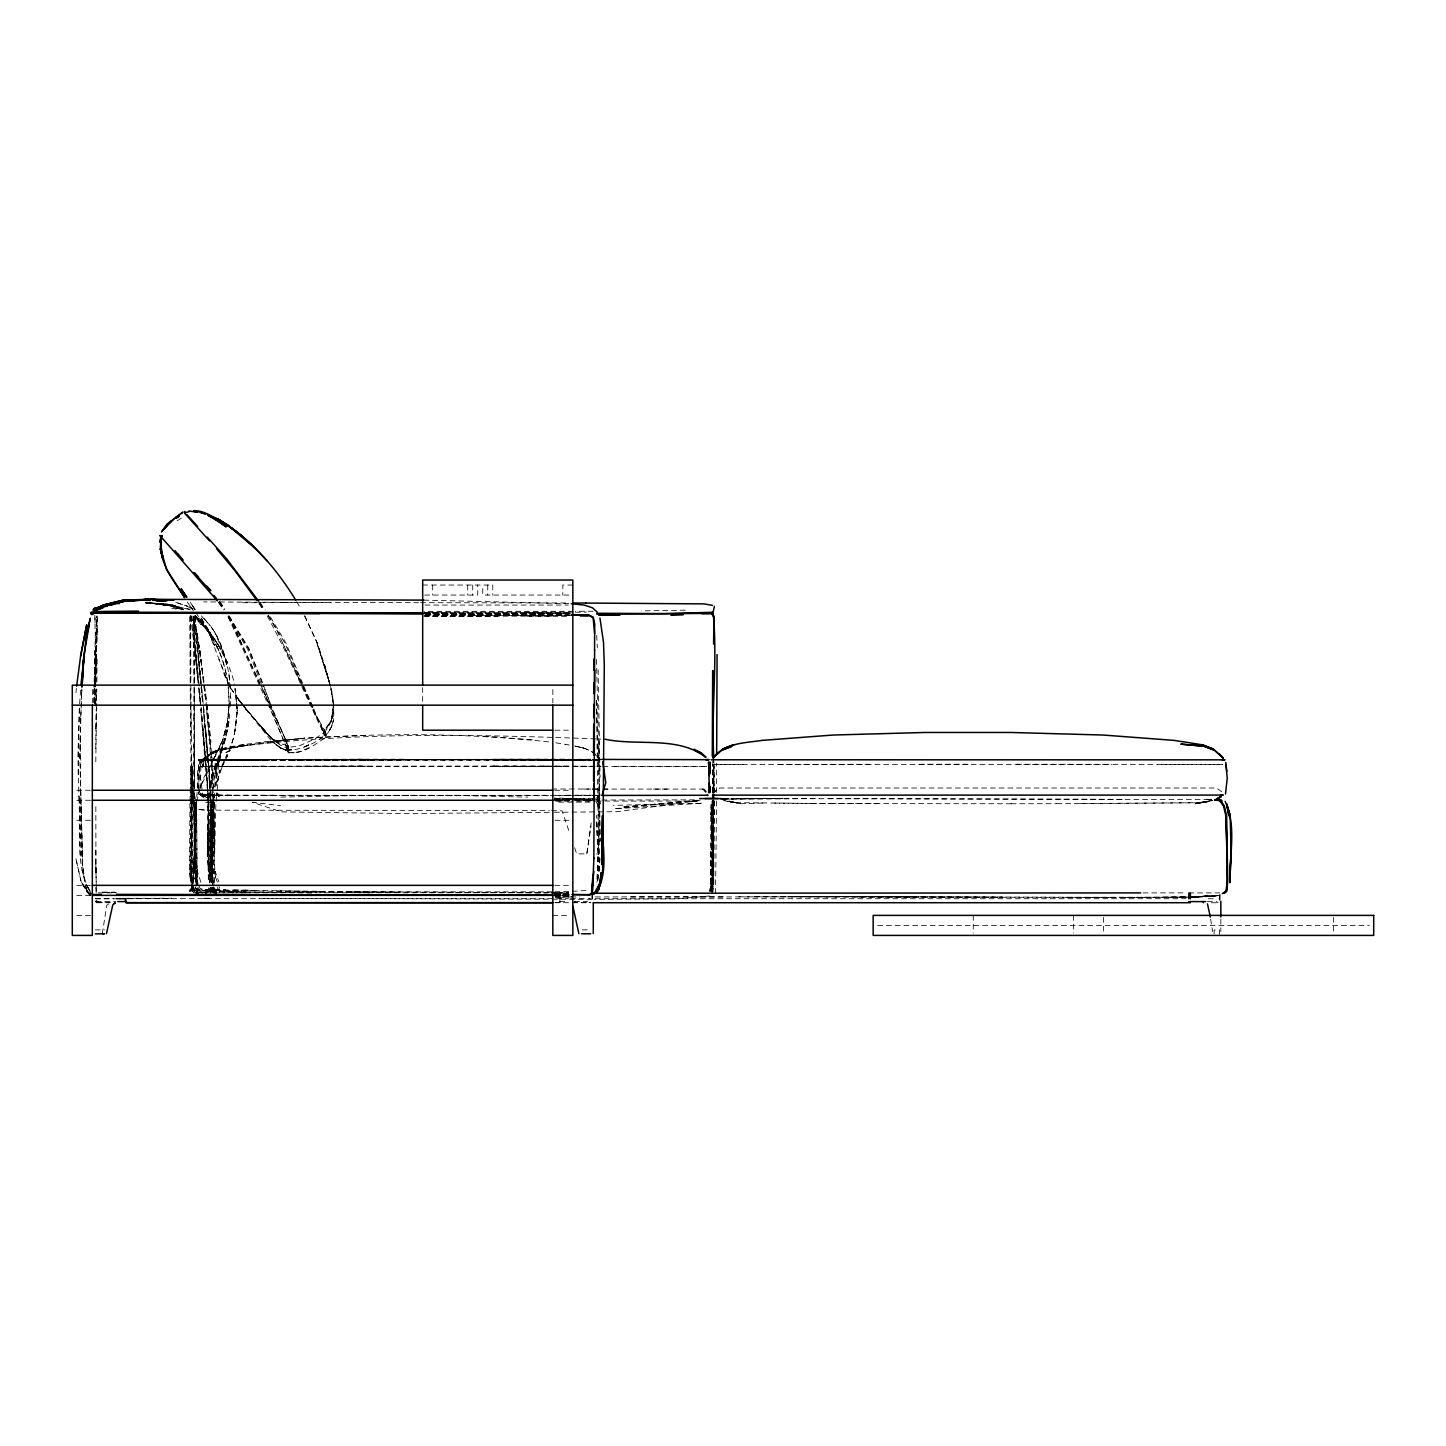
<?xml version="1.0" encoding="UTF-8"?>
<svg xmlns="http://www.w3.org/2000/svg" width="1446" height="1446" viewBox="0 0 1446 1446"><rect width="100%" height="100%" fill="white"/><g stroke="black" fill="none" stroke-linecap="round" stroke-linejoin="round"><path stroke-width="0.75" stroke-dasharray="5 3.75" d="M95.942 872.896L95.834 803.723M190.637 615.219L190.89 703.154M192.77 805.259L192.752 881.409M192.788 796.782L192.788 792.553M211.929 807.013L211.911 858.996L212.201 802.114M559.692 901.418L559.692 902.557L555.101 902.647M559.692 898.707L559.602 892.778L193.168 892.778L249.887 892.905M559.692 901.238L559.927 902.702L559.927 892.833L568.567 892.833L551.577 892.778M559.837 898.743L559.837 892.923M575.02 902.647L575.02 901.473L575.02 902.647L587.781 902.647M713.601 788.594L713.655 757.668M713.691 757.722L713.709 792.408M194.126 797.758L194.144 793.637M194.36 741.364L194.306 763.307L194.288 688.73M196.475 853.176L196.475 885.024M197.126 879.548L196.475 802.476M208.025 804.464L208.332 883.036M210.628 804.464L210.773 881.373L210.429 814.984L211.423 803.307L213.52 800.614L211.423 803.307L210.393 814.984L210.682 881.409M713.872 788.612L713.926 761.825M714.179 763.47L714.107 792.426M80.163 737.713C82.44 788.974 75.788 842.096 87.356 892.2L90.574 894.947L87.483 892.074L85.368 886.29L82.657 866.154L79.837 758.12L81.627 688.82M191.649 804.826L191.252 881.301M193.674 718.77L194.071 672.209M194.306 762.349L194.162 786.678M197.09 885.042L196.638 802.892M212.002 796.475L211.297 764.319L206.145 704.762M713.8 771.911L713.673 792.245M194.126 801.879L193.909 867.275L194.035 861.491L193.909 866.19M209.435 882.783L208.332 798.716M213.845 800.09L213.881 794.378M713.474 805.53L713.131 885.169L712.083 890.682M95.797 761.825L96.755 688.947L96.231 705.287M191.306 796.692L190.203 688.658M210.158 850.555L211.514 803.488L210.285 815.002L211.857 803.217L213.574 800.578M211.984 882.783L210.357 789.209M713.511 801.301C710.601 830.817 717.379 862.629 710.257 891.405M713.764 805.549L713.655 800.867M714.053 800.903L713.511 877.288L712.3 892.037M714.378 800.903L713.746 886.94L712.625 892.598M714.432 792.444L714.469 788.215M191.685 800.596L191.758 794.252M194.487 616.592L193.963 672.245M208.911 872.444L207.7 793.601M211.478 872.444L210.321 793.601M212.58 880.271L212.345 815.164L214.514 802.078M596.457 700.551L598.536 854.243L599.222 783.678M716.565 800.957L715.553 893.013M716.638 792.553L716.71 763.072M198.608 790.601L199.602 759.602L217.28 759.512L216.52 788.666M599.475 871.269L598.843 783.732L596.457 700.479M712.372 792.553L712.39 764.446M95.797 748.594L95.942 728.278M192.029 766.344L190.854 880.867M191.27 798.825L190.8 881.265M211.731 882.566L207.411 863.135L208.567 801.735L207.881 855.146L209.254 870.51M332.996 709.516C332.381 725.296 334.532 695.508 331.026 689.182M712.751 792.209L712.715 757.812M94.352 703.75L94.767 688.441M95.111 703.786L95.328 688.676M190.872 816.249L190.637 873.962L194.36 891.477L199.476 894.514M211.062 759.602L198.626 759.584L197.704 790.601M207.808 855.309L208.567 801.735M312.951 709.335L324.41 732.833L331.152 721.861L333.05 708.938M712.263 801.012L711.884 864.184L709.841 891.098M713.258 863.967L711.956 891.314M94.153 702.051L94.333 689.109M95.328 632.968L94.062 687.392M96.412 659.394L96.972 629.462M96.539 659.105L96.918 617.099L97.117 620.28M96.032 728.784L96.358 707.835M193.746 804.229L194.433 827.257L192.21 766.29L191.071 816.285M194.288 787.799L194.342 783.949L194.252 788.07M333.032 708.739L332.978 713.276M713.131 796.854L713.438 764.518L873.077 764.283M95.671 705.973L95.96 689.254M95.834 728.278L96.249 709.462M97.153 659.123L96.846 682.657M212.562 853.971L213.791 804.338L212.562 853.971L209.923 854.297L211.984 800.343M79.837 758.12L80.705 716.927M95.96 682.982L96.647 659.087M93.737 702.648L94.08 689.037M94.623 702.629L94.984 685.223M95.02 683.09L95.725 650.176L94.803 686.272M95.671 703.443L96.051 688.911M233.24 892.182L193.041 890.628L193.041 889.633L192.951 891.423L192.842 888.459M193.619 880.433L196.367 803.542L199.638 789.552M214.406 797.939L214.713 789.245M93.918 693.755L94.008 689.525M95.364 686.525L95.942 661.184M95.364 686.94L97.262 626.461M209.345 793.601L207.266 855.146L208.82 793.258M332.887 713.655L331.477 720.47L332.996 709.173M95.056 649.923L94.135 686.94M94.605 686.452L96.52 626.082M189.95 803.253L189.354 874.035L192.878 891.477M190.004 801.066L190.149 794.559M190.203 792.39L190.818 766.326L192.372 804.247M190.745 798.897L190.022 874.035L193.565 891.477M190.782 796.728L190.944 790.221M190.999 788.052L191.505 766.326L193.059 804.229L194.505 801.572M193.149 881.879L195.337 853.827M208.73 850.537L209.562 814.984L212.038 803.181L209.977 814.984C217.515 751.504 204.193 867.618 209.507 881.265L209.562 881.445M213.339 810.935L214.659 853.99L215.888 803.163M211.767 854.297L213.574 802.114M94.623 693.303L94.84 684.916M94.912 682.819L95.255 670.257M192.661 887.754L192.499 891.17M193.8 870.094L195.409 803.361L194.053 868.666M214.243 803.38L214.116 858.996L215.436 877.216L215.183 871.305L218.888 881.97M193.637 881.897L193.764 877.957L193.547 883.542M267.239 615.942C287.646 653.429 305.377 695.381 323.398 732.779L325.458 735.996L325.386 732.146C321.193 726.976 327.989 734.098 325.748 737.207C315.12 744.582 299.846 756.565 286.796 751.414L287.356 747.004L286.832 748.124M597.288 879.349L598.192 853.032L596.529 820.948M94.948 661.617L96.647 617.062M95.364 660.822L96.882 616.52M96.647 625.576L96.99 615.888M193.927 865.106L193.656 872.715L193.981 864.365M214.876 787.13L222.069 747.419L218.491 764.048L228.902 719.602C226.57 743.352 214.098 764.265 210.086 787.455M596.999 879.222L597.939 852.923L596.421 822.846M597.921 879.349L598.879 853.032L596.385 815.255M80.741 717.108L81.88 688.947M96.755 638.807L97.641 617.081M194.324 784.238L194.144 788.666L193.854 741.816M79.331 708.142L77.885 756.186L78.97 796.782M193.565 875.21L193.692 872.065M263.696 766.253L217.153 766.416L217.822 760.126L217.171 766.434L221.346 766.452M217.243 789.516L218.527 776.827L226.769 754.794L218.961 772.291C234.107 747.383 240.452 717.397 235.029 688.639L237.289 710.691L234.18 736.339L226.95 757.035M79.367 708.251L78.12 777.659M212.435 796.457L212.58 792.86M216.304 775.58L216.629 768.097M194.397 788.775L194.487 684.627M202.946 761.681L207.935 757.126L202.946 761.681L203.127 766.434L205.007 766.452M286.507 747.962C287.609 743.208 285.73 755.3 287.899 752.101L288.314 745.323L269.39 704.365M81.591 695.165L81.934 688.748M193.439 877.849L193.186 882.114M263.317 759.457L215.562 759.602L214.767 790.601M323.958 735.074L325.693 735.96C324.681 735.689 335.924 723.976 332.942 717.867M598.987 806.235L599.331 783.678M197.289 775.544L197.741 768.079M208.152 807.193L208.459 801.988M196.692 799.258L194.595 872.986L200.054 888.639C250.501 895.49 302.178 890.881 353.131 891.929L552.806 891.821M196.819 797.089L198.825 764.572L203.561 801.048M193.403 881.753L196.475 802.331M79.62 703.895L80.651 688.965M214.803 768.097L215.562 759.602L594.74 759.493M217.948 761.97L214.803 769.615C222.485 750.691 228.956 730.845 229.914 710.293M212.743 789.245L214.894 773.863L223.046 742.883L211.64 775.996L209.562 787.058M194.306 864.075L194.74 858.653M230.221 706.443C232.21 679.331 225.739 646.019 210.23 625.702C219.177 637.505 223.769 652.2 226.95 666.516L224.365 654.17L224.564 655.797L214.297 631.107M189.516 891.206L193.041 890.628L193.258 887.898M204.013 759.566L201.066 760.415L200.343 790.601M193.312 887.446L193.023 890.754M229.281 703.352L227.438 722.747L222.521 740.786L215.038 756.764L222.521 740.786L227.438 722.747C231.089 698.4 228.287 673.348 218.924 650.573L210.501 634.83L196.493 616.737M214.659 853.99L213.972 810.917L198.59 809.453L192.445 803.687L193.782 795.481M209.001 797.505L209.652 791.143M597.704 880.325L600.108 858.544M75.897 692.706L76.385 688.423M237.252 710.492L234.306 736.032M195.174 827.094L195.572 880.198L193.981 815.201L195.3 804.193M200.904 762.078C201.518 750.203 197.487 786.769 199.44 788.685M195.933 802.512L196.439 826.678M324.772 731.893L323.597 732.995L324.772 731.893C329.092 736.827 297.46 753.655 286.615 749.082L287.899 745.359L288.116 751.052L280.235 747.853L271.721 741.274L245.603 708.902M193.981 815.201L195.969 801.789M217.966 793.637L218.924 796.565L217.966 793.619L218.979 796.529L216.52 793.547L218.852 796.439L218.165 795.553M210.194 787.058L214.821 768.892M216.123 801.319L216.828 795.77M710.908 888.531L711.36 885.06L709.896 891.314L712.263 877.18L712.896 800.686M192.264 803.687L193.33 795.553M195.716 887.085L194.849 890.284L190.221 891.025L191.812 889.742L190.583 890.863M287.826 745.377L288.188 750.98L268.468 705.142M195.355 810.736L196.367 803.542M574.622 847.772L576.701 853.917L586.841 853.827L591.161 822.955M331.387 721.102L332.417 713.944M586.841 853.827L590.998 825.901M214.026 892.742L213.9 889.055M102.25 933.736L106.823 905.142L110.637 902.774M201.084 793.601L203.127 796.439M211.532 804.319L209.833 815.056L212.038 803.181M194.523 620.768L193.782 616.213L194.758 625.377M326.001 735.11L325.693 735.96M327.772 732.959C337.298 720.343 333.267 702.901 331.08 688.585M213.267 802.078L211.749 815.164L211.604 880.072L213.647 890.628L215.4 892.616L212.924 887.356M213.195 892.76L213.773 889.724L213.032 893.791L212.761 886.344M223.985 742.883L224.22 741.671M712.191 891.405L713.33 885.567L713.547 800.723L712.607 800.668L712.589 804.898C709.408 832.986 717.017 863.461 709.841 890.772M213.412 802.458C210.013 829.986 211.116 858.111 212.689 885.729M195.463 802.422L195.355 815.237L195.355 804.175L193.637 815.255L196.114 804.338M289.236 749.986L291.64 749.841L287.844 749.823L288.82 747.672L286.832 745.377L287.158 747.564L299.123 745.919L314.27 739.213L323.669 732.905M212.96 802.042L211.333 815.146L211.152 880.072M224.329 743.136L229.064 721.59M198.445 760.433L201.121 759.385L231.884 760.488M329.254 724.446L324.952 729.615L331.496 719.945L326.941 727.627M212.273 803.253L209.562 814.984L212.291 803.488M214.894 773.863L217.207 764.048M214.062 805.024L214.659 802.458M210.628 783.443L211.441 780.027M218.382 761.626L218.762 760L218.924 766.398L237.831 766.344M596.873 882.277L598.174 876.764M214.207 802.042L211.966 815.146L212.309 880.271M208.622 887.79L207.772 891.314L200.271 892.724M213.538 892.67L210.285 889.959L225.63 889.85M211.17 887.79L210.248 891.314L202.35 892.724M227.311 722.548L222.377 741.31L200.181 787.546M198.048 794.667L203.163 779.014L222.413 740.605M209.146 891.477L210.194 887.717M217.966 886.85L216.773 890.953L213.556 893.953M212.761 887.717L211.947 891.26L207.881 893.501M218.527 776.827L216.538 783.569L220.605 770.628M218.328 890.953L219.539 886.85M193.131 616.592L195.318 629.878M190.547 890.899L191.794 887.175M190.836 889.868L191.848 887.067M712.462 800.867L712.01 890.465M323.94 731.405L323.579 734.008M598.861 799.981L595.842 799.24M324.247 735.418L323.579 730.32M332.074 725.44L329.995 729.796M217.027 761.681L217.822 760.126M227.257 723.307L229.227 703.642L228.143 684.482M224.654 890.935L202.079 890.356L201.916 887.157M210.483 891.296L312.318 892.941M201.175 760.18L205.278 757.126L200.47 761.572L211.586 752.48L221.13 749.01L211.369 752.571L200.271 761.681L200.452 766.434L212.689 766.452M599.71 795.535L595.137 798.807L600.325 794.595M211.514 803.253L213.52 800.668M597.325 803.036L599.674 813.863L600.072 841.662M207.374 759.403L199.602 759.602L201.771 760.632L218.491 760.469L217.243 759.222L200.361 759.674L203.055 760.542M365.983 735.381L305.721 737.948L241.392 746.009L219.015 750.311L210.935 753.384L201.211 761.681C202.06 777.858 204.844 754.234 203 761.644L203.145 766.416M592.932 752.39L600.09 759.674C594.414 750.456 583.298 747.492 573.303 745.702L585.287 748.576L593.095 752.263M204.103 760.397L202.295 759.512L207.953 760.56M716.8 789.986L714.487 791.775L719.692 788.016L1216.52 788.016L1221.707 791.757L1219.376 789.986M196.801 802.476L194.089 804.139M323.886 732.815C327.356 730.266 314.071 716.439 313.728 709.064L324.41 732.833M697.406 801.084L592.553 801.066M286.832 745.377L278.897 743.172L270.764 737.496L260.352 726.452L271.342 738.093L279.656 743.949L271.812 738.346L262.377 727.681C264.726 734.785 293.918 757.812 287.356 743.371M205.151 757.27L210.935 753.384M177.135 520.849L182.829 517.162M324.031 730.122L325.025 729.525M228.323 748.323L247.899 745.124C233.728 747.51 218.617 748.956 206.308 757.053L212.634 753.384L202.079 760.18L202.223 766.507L365.928 766M200.452 766.434L202.729 766.29M585.305 748.576L579.828 747.094L585.214 748.648M308.829 747.799L299.43 751.739L291.947 752.806L294.406 752.733M201.265 760.451L202.621 760.198M217.876 760.451L210.556 759.512M210.61 891.079L194.668 892.959M599.584 759.873L592.878 760M212.634 753.276L222.557 749.914M695.49 801.03L700.388 800.036M592.462 799.963L585.232 800.777L588.432 799.837M585.287 800.777L588.45 799.837L583.226 799.746M1216.249 895.815L1188.449 897.279L1216.592 895.689M1212.616 800.542L1195.372 803.759L1212.742 800.451M1080.035 803.615L1202.006 802.783L1195.426 803.759L1199.891 802.693L1056.393 803.687M224.546 749.408L258.726 743.28L304.853 738.219L270.077 741.69M693.737 800.939L697.117 800.234L690.122 801.644L694.984 800.831M287.139 747.636L287.844 749.823L289.489 749.968M709.498 895.996L676.945 898.87L594.198 899.304M1216.863 902.72L1218.255 902.521M599.909 795.282L595.897 795.336M244.229 744.563L221.256 748.829L211.586 752.48C228.522 745.25 247.212 744.527 265.178 741.69C359.62 732.869 455.382 731.694 549.733 742.033M210.664 802.114L203.235 802.53M287.483 749.859L269.281 705.124M590.311 795.336L218.491 795.318L198.445 794.306L207.953 795.137M201.265 795.21L212.49 795.155M241.247 746.136C360.416 731.658 481.03 734.586 600.759 739.051M198.445 892.471L196.204 891.459L199.946 892.959M698.635 800.632L616.592 811.73L551.45 812.29M1217.984 895.707L1193.077 897.062L1219.086 895.345L1192.805 897.044M1199.457 802.783L1208.476 801.482L1198.246 802.928M212.435 759.512L215.834 759.421M124.699 898.291L171.803 898.237M1216.213 895.508L1189.082 897.098L1121.156 897.442M209.851 898.309L201.97 898.273M1193.926 896.882L1217.134 895.399L1192.01 896.918M1216.809 895.616L1206.795 896.683L1218.815 895.399M202.115 760.451L204.248 760.307M698.617 800.325L614.134 808.802L702.81 803.181L613.086 805.368M128.025 898.689L169.128 898.635M264.726 759.385L200.506 759.548L201.482 760.614L218.491 760.289L217.75 759.421L218.852 760.506L274.758 760.271M722.783 799.367L819.249 798.499M595.915 760.18L597.578 760.036M698.472 800.253L622.069 807.031L698.038 800.596M195.192 892.923L201.699 892.507L195.915 892.869M572.724 896.809L555.879 897.496M554.903 894.459L572.255 893.52M554.993 895.652L570.194 894.821M204.952 796.475L202.386 793.565L206.995 797.614M572.255 891.296L587.474 890.483M203.344 795.517L205.043 796.439M194.451 891.477L190.637 873.944L190.547 840.668L190.637 873.962L194.559 891.459L191.902 885.187M726.868 798.987L723.163 799.168L782.846 798.355L732.634 798.517M201.41 766.434L217.171 766.416L216.954 763.85M598.662 766.217L596.873 766.29L600.433 766.181M728.784 798.517L720.958 798.879L729.164 798.517M598.246 759.457L600.054 759.403L596.204 759.512L600.054 759.385M562.892 896.791L569.128 896.556L564.79 896.791M1188.919 897.153L1214.73 896.159L1208.458 896.375M202.223 766.507L218.924 766.362L218.527 763.831M590.058 802.114L555.354 802.132M280.849 797.108L353.24 795.553L464.618 795.662L527.772 797.126M554.921 891.802L570.086 891.351M555.21 897.351L563.886 897.116M553.89 895.49L569.073 895.11M1188.594 897.243L1206.199 896.845M206.85 759.584L199.566 759.548L365.73 759.222M706.823 766.47L613.954 766.398M555.499 895.273L569.489 895.038M553.836 895.309L569.218 895.02M1193.619 897.044L1201.409 896.9M685.259 610.176L641.464 610.899M555.372 895.309L569.995 895.038L566.85 895.092M563.434 895.526L570.104 895.417M1179.213 897.297L1189.588 897.116M1185.051 897.207L1143.135 897.37L1186.389 897.279M554.143 798.897L579.701 799.457M104.347 892.544L116.06 892.471M146.245 602.602L150.691 602.548M527.085 614.333L423.714 614.315M526.597 616.249L569.688 616.358M551.83 616.141L425.504 616.213M242.548 602.747L330.465 602.44M564.482 800.777L570.519 800.723M549.209 812.309L405.458 813.556L281.301 811.875L252.435 802.241L280.578 805.747M1161.988 897.351L1186.823 897.135L1066.154 897.406M285.748 602.367L203.723 601.898M236.276 759.421L204.88 759.674M580.479 795.228L591.974 795.173M577.406 799.783L566.181 799.837M556.746 800.831L564.518 800.777M192.969 803.596L194.342 806.922L197.704 809.38L205.621 810.14L549.372 810.646M201.5 760.506L405.043 759.891M205.278 760.56L212.49 760.542M216.683 760.488L264.835 760.235M205.314 795.137L201.97 795.173L236.385 795.408M573.682 795.264L580.623 795.228M1184.726 897.171L1164.608 897.315M1163.994 897.279L1186.985 897.153M593.095 611.242L575.345 611.278M274.668 759.421L217.442 759.602M218.491 760.469L369.11 760.162M743.389 764.464L713.438 764.554M217.605 766.416L265.558 766.253M206.85 766.525L211.857 766.507M558.156 799.873L566.362 799.837M577.297 799.783L583.298 799.746M554.36 799.891L558.409 799.873M575.038 800.686L585.323 800.777M554.83 895.219L568.079 895.164M573.14 611.278L423.877 611.333M573.158 612.164L423.931 612.273M575.363 612.164L586.371 612.146M568.983 612.887L424.455 613.068M568.766 612.977L423.949 613.122M570.447 613.285L424.979 613.466M424.473 613.574L542.413 613.447M473.836 615.49L570.393 615.255M204.175 759.584L211.622 759.566M208.748 759.512L211.478 759.385M218.147 759.584L369.11 759.313M262.955 760.235L365.766 759.963M209.923 766.434L561.175 766.362M225.576 766.452L232.3 766.434M268.106 766.326L369.272 766.199M201.572 794.523L207.067 794.523M217.551 795.047L216.828 792.697L218.454 795.336L201.482 795.228M565.133 795.282L573.917 795.264M590.474 801.066L571.116 801.084M1011.079 803.759L1056.646 803.687M554.613 894.604L570.14 894.568L554.613 894.243M857.297 896.882L864.708 896.863M422.684 585.034L492.761 585.034L492.761 595.047M572.833 585.034L562.819 585.034L562.819 595.047M424.672 595.047L477.74 595.047L477.74 585.034M568.838 595.047L482.747 595.047L482.747 585.034M150.691 602.295L146.209 602.295L156.873 603.325M424.925 605.061L568.35 605.061M570.212 614.189L424.094 614.134M425.016 615.508L570.212 615.454M554.903 730.194L568.35 730.194M355.282 759.24L405.043 759.204M208.296 759.602L218.762 759.602M224.13 759.602L230.944 759.602M246.561 759.548L548.884 759.24M401.97 759.602L590.33 759.62M592.553 759.62L599.204 759.62M291.242 760.325L590.311 760.307M363.796 759.963L548.884 759.927M592.517 760.307L599.15 760.307M919.566 764.229L968.079 764.229M778.725 764.374L1111.703 764.446M306.751 766.253L494.749 766.019M551.83 789.01L590.709 789.01M592.48 789.082L600.921 789.082M603.036 789.082L702.919 789.082L706.064 792.39L702.919 789.082M583.642 789.082L590.04 789.082M592.173 789.082L600.686 789.082M602.819 789.082L609.2 789.082M653.393 789.082L670.691 789.082M702.431 789.082L704.166 789.082L707.239 792.408M76.746 790.257L90.339 790.257M554.794 790.257L568.386 790.257M592.517 795.336L599.15 795.336M263.479 795.445L553.312 795.463M555.517 795.463L573.14 795.463M575.327 795.463L595.083 795.445M555.156 798.517L568.585 798.517M570.827 798.517L600.036 798.517M722.62 798.517L1212.598 799.602M553.908 799.566L568.35 799.566M574.116 799.566L591.016 799.71L584.509 799.584M584.961 799.584L592.029 800.433M585.413 799.584L566.525 798.933M1206.579 799.331L1214.568 799.674M556.349 800.054L599.873 800.018M601.988 800.018L696.647 799.855L691.224 801.554M76.746 800.271L92.327 800.271M552.824 800.271L568.386 800.271M555.716 801.102L568.911 801.084M1011.224 803.759L833.077 803.542M76.746 820.28L92.327 820.28M555.047 820.28L572.833 820.28M76.746 885.35L90.339 885.35M554.794 885.35L568.386 885.35M102.413 892.128L115.102 892.164M102.594 892.616L114.993 892.652M98.147 892.833L116.385 892.905M1188.775 892.905L1219.737 892.905M1142.955 892.905L1185.774 892.869M554.18 894.17L569.254 894.152M559.729 895.182L555.21 895.182L568.386 895.363M76.746 895.363L90.104 895.363M554.071 895.526L570.122 895.652M555.21 896.791L568.73 896.918M570.953 896.918L579.864 896.918M595.427 896.918L837.957 896.918M1085.946 897.406L1116.095 897.424L735.924 896.791M1142.195 897.388L788.486 896.52M95.291 898.689L113.294 898.689M127.881 898.653L568.567 898.689M570.537 898.725L586.66 898.689M595.336 898.725L1185.865 898.725M95.526 898.779L116.385 898.779M1208.169 898.779L1216.646 898.779M96.177 901.527L115.68 901.599M559.837 901.527L568.386 901.527M574.568 901.527L587.781 901.473M1207.392 901.545L1216.881 901.599M97.533 902.647L110.294 902.647M96.177 902.702L112.643 902.702M554.776 902.72L590.836 902.72M1211.224 902.774L1216.881 902.774M76.746 915.39L92.327 915.39M552.824 915.39L568.386 915.39M877.668 925.404L1369.254 925.404M95.237 929.886L104.474 929.886M582.304 929.886L590.872 929.886M282.801 602.404L418.454 602.693M420.623 602.693L568.495 603M424.058 615.418L473.312 615.472M551.089 759.24L568.748 759.258M570.953 759.421L590.691 759.277M599.475 759.295L493.954 759.258L544.238 759.258M201.247 759.566L198.608 759.602M551.089 759.945L568.748 759.963M200.633 759.566L202.042 759.674M570.935 759.963L590.691 760M495.815 760.162L580.623 760.397M1016.61 764.229L1222.774 764.464L1157.451 764.374M504.527 766.163L552.968 766.199M555.174 766.199L601.03 766.235M602.946 766.38L705.268 766.488M495.526 766.217L543.949 766.29M219.828 795.192L201.121 794.685L204.537 797.614L202.639 796.457M216.575 795.192L274.758 795.264M1122.204 799.331L827.871 798.517M554.776 893.212L568.296 893.23M555.228 894.676L569.977 894.676M554.234 895.074L569.742 895.11M554.523 895.905L570.284 895.942M630.872 896.863L726.272 896.918M1120.451 897.388L1142.9 897.424M592.029 899.304L258.834 898.309M425.052 612.941L567.23 614.514M425.088 613.646L566.76 615.11M425.486 614.984L569.363 615.074M423.696 616.376L497.551 616.665M543.913 759.367L574.207 759.457M586.263 759.512L590.637 759.53M493.899 759.981L544.238 760.108M493.61 766.019L569.037 766.344M573.285 766.362L592.173 766.38L573.068 766.272M201.356 794.884L199.819 792.697M856.14 803.615L879.783 803.687M549.426 892.76L347.582 891.766M555.662 894.568L568.567 894.604M555.065 895.833L568.477 895.869M754.324 896.538L1002.566 897.189L788.016 896.538M423.841 600.108L569.182 603.651M424.853 613.682L566.633 615.291M424.943 614.062L566.705 615.526M565.205 759.349L586.588 759.512M586.172 759.457L590.167 759.475M543.804 760.108L565.332 760.198M543.154 766.145L564.627 766.235M564.428 766.235L568.911 766.253M597.578 795.372L599.584 795.39M231.884 795.192L215.382 795.119L216.557 795.246M811.857 803.416L855.725 803.615M448.007 892.29L546.371 892.869M369.11 892.905L216.087 890.32M824.292 896.52L889.127 896.863M829.914 896.52L915.734 896.9M573.863 759.385L586.226 759.457M565.133 760.198L569.579 760.235M792.896 803.289L832.39 803.506M395.517 892.182L275.409 890.772M550.818 892.905L568.585 893.032M555.21 893.863L568.567 893.935M810.754 803.38L736.285 802.693L740.75 803.759L763.524 803M573.682 760.271L591.974 760.488L580.479 760.343M774.658 803.09L791.324 803.235M203.398 898.328L208.911 898.382L205.44 898.328M524.934 612.815L567.754 613.574M551.504 810.682L562.096 810.845L569.055 831.36M320.307 891.604L245.025 890.14M555.228 893.682L569.923 893.935M225.431 890.863L245.549 891.296M572.978 798.445L554.396 798.011M233.963 889.868L259.467 890.591M245.838 890.284L201.572 889.543L202.079 890.356M586.172 799.783L587.347 799.801M575.038 798.481L593.384 799.114M575.544 799.258L585.522 799.602M204.103 795.246L201.283 794.685M209.742 890.067L190.239 889.652L189.281 891.188M567.7 798.951L591.884 799.909M573.429 799.186L562.765 798.788L568.712 799.078M1206.705 799.331L1212.778 799.584M585.287 799.584L591.631 799.873M570.7 799.186L589.588 800.488M563.958 798.825L578.635 799.584M587.817 800.939L588.63 800.976M157.216 603.669L167.899 604.283L154.541 603.506M145.63 602.982L152.318 603.362M145.757 602.837L155.084 603.542M161.247 603.777L190.257 609.254M145.468 602.855L156.457 603.506M158.662 603.651L167.447 604.175L193.583 610.501M483.741 736.104L533.411 739.918M201.988 795.21L199.295 794.306M287.917 752.733L289.977 752.95M160.976 603.723L173.321 605.115L160.976 603.578M727.7 801.482L737.93 802.928M732.038 802.187L736.719 802.783M740.659 803.687L723.56 800.542L733.755 802.584L728.151 801.699M730.628 801.68L736.574 802.566L720.415 799.15M158.952 603.651L173.393 605.874L154.812 602.946M555.806 742.828L569.381 745.015L565.386 744.31M596.529 853.899L598.499 854.225M96.864 901.31L95.96 900.695L98.292 901.599M171.839 608.332L176.195 609.109M591.992 800.686L587.889 799.891L591.197 800.578M181.202 609.254L172.815 607.266L178.726 608.893M597.053 800.524L599.494 801.626L596.927 800.488M182.666 609.109L173.303 606.272L146.227 602.693L173.43 606.091L183.064 609.362M181.166 608.856L173.303 606.272L150.746 602.982L173.321 606.29L182.702 609.399M175.942 602.404L187.564 606.272L175.834 602.367M285.766 750.239L288.116 751.052L287.429 750.167M214.713 892.76L212.092 885.982M191.233 608.133L193.258 608.965L187.13 606.344L193.149 608.893M285.892 750.185L288.116 751.052L280.614 747.98L272.752 741.834L280.488 747.962L285.892 750.185L280.614 747.98M183.642 609.362L173.972 605.314L183.335 609.236M199.711 793.547L204.627 797.577M210.248 890.158L216.737 892.471M214.478 892.182L215.599 892.724L212.978 887.266M200.705 795.481L202.404 796.493L199.946 794.577L202.404 796.493M82.295 864.419L81.283 805.675M206.236 797.614L201.97 793.565L204.392 796.493M202.313 893.158L198.445 888.874L199.042 889.85M271.812 738.346L279.403 743.75M90.429 895.182L81.121 881.662L75.77 858.056L81.121 881.662M199.403 618.201L209.074 631.685L199.403 618.201L208.405 631.812L214.532 645.531L208.586 631.884L227.853 682.53M280.235 747.853L271.721 741.274M242.313 704.545L271.92 739.069L246.218 709.299M90.538 895.291L86.597 891.296L81.247 881.626L83.778 886.886M91.098 894.496L87.808 891.857L85.368 886.29L87.808 891.857L90.411 894.08M195.047 887.754L201.337 892.887M195.102 887.88L201.536 893.285M201.41 615.888L210.23 625.702L202.259 616.827M87.212 892.128L90.267 895.146L87.212 892.128L85.097 885.928L88.586 894.423L87.356 892.2L90.267 895.146L87.212 892.128L85.242 886M261.111 727.211L271.342 738.093M201.5 795.481L200.56 793.547M271.36 738.472L245.169 708.124M211.206 887.826L212.869 892.363L212.454 888.296M195.246 615.906C212.689 634.107 224.492 657.171 227.691 682.313M704.672 790.835L706.046 792.408M595.662 801.59L597.993 804.265L595.752 801.608M216.611 794.559L217.406 795.481L216.538 793.565M208.947 632.209L197.813 618.165L213.448 638.572L195.572 615.942M204.591 619.051L207.609 622.792M197.108 618.165L203.488 626.082L197.307 618.201M190.004 606.434L192.679 609.796L186.642 601.102M243.796 706.407L231.541 689.362M240.958 702.864L238.283 699.503L243.976 706.769M599.186 801.482L600.108 803.723L600.036 802.476M245.332 708.486L249.399 713.655L242.928 705.305M195.59 617.785L201.102 624.871L194.849 616.809M597.56 756.475L600.072 759.71M209.11 631.306L213.827 638.337L196.294 613.447M241.627 703.642L239.042 700.298L244.302 707.184M259.973 602.964L265.287 609.995M259.214 603.56L263.19 608.838M243.759 705.955L238.518 698.942L241.084 702.395M245.079 707.709L249.019 712.968M194.921 609.381L190.167 602.512M208.332 630.492L201.41 621.003M192.806 606.073L195.138 609.489L190.348 602.44M219.611 601.861L224.6 609.091M219.937 601.807L224.925 609.055M218.581 602.657L223.552 609.887M219.431 601.807L224.401 609.055M218.87 601.879L223.823 609.091M218.924 602.566L223.895 609.814M270.402 616.936L285.657 642.494L302.792 683.777M268.504 615.869L284.826 643.054L312.065 707.401M80.307 855.996L78.988 796.095C82.874 827.998 72.842 865.359 91.586 894.044M259.864 602.837L264.6 609.923M258.997 603.56L262.539 608.874M230.709 688.079L238.554 699.882M194.849 890.284L189.137 889.615L188.83 891.043M321.771 728.911L322.675 730.32M229.137 615.996L249.055 648.748L262.503 682.729M228.341 615.996L248.531 648.748L263.768 686.615M218.563 645.386L227.42 662.521L218.491 645.368L209.254 631.595C221.057 647.338 229.787 665.214 234.686 684.265M228.052 616.791L247.862 649.615L261.238 683.615M201.084 617.894L209.399 631.504L200.994 617.713M216.502 893.755L212.851 880.144L212.182 849.778M296.701 601.771L300.768 608.676M268.143 615.237L275.951 628.522L300.895 682.367M216.105 894.17L213.484 886.778L214.225 891.423M229.191 616.104L259.955 683.199M228.649 616.104L261.256 687.013M228.125 616.864L267.582 703.208M89.67 891.224L87.212 886.705L88.423 888.929M87.845 886.886L90.267 891.369M213.556 890.447L214.568 892.327M304.654 615.869L317.017 642.512L324.934 665.883L330.899 687.953L333.249 704.021M304.69 615.942L317.144 642.765L330.7 687.103M712.86 891.567L710.564 886.814L711.92 815.002L713.438 800.813L712.155 805.024L712.589 890.212M312.788 707.148L301.798 684.265M598.987 799.71L600.09 802.024M312.571 707.329L303.407 688.206M302.503 686.308L282.657 643.072M268.468 702.413L262.142 688.929M260.84 685.115L270.619 706.299M272.408 710.185L284.717 737.605M312.987 707.004L303.588 685.693M229.589 686.398L218.961 659.268M329.634 683.325L316.656 642.132L329.58 682.982M217.28 881.97L213.249 871.305L211.929 858.165M229.281 686L223.534 672.878M284.754 739.466L288.802 747.672L270.492 704.238M599.909 804.229L598.771 801.572L600.343 804.229M200.904 882.385L197.614 871.938L195.843 858.4L195.065 802.53M272.788 710.167L279.458 726.38M193.33 616.303L200 651.188L205.928 702.666M269.733 702.268L264.491 688.549M271.306 706.208L263.208 684.663M268.522 703.154L261.943 685.549M194.469 877.686L197.271 885.458M197.975 887.41L199.385 891.314M210.718 887.266L212.417 892.055M211.405 888.025L213.104 893.032M329.525 682.892L324.302 664.527L329.417 682.602M711.902 891.531L710.564 886.814L710.836 815.092L712.408 800.686L711.324 804.681L711.179 849.814M213.809 886.741L215.255 892.019M324.627 665.07L329.76 683.795M212.345 882.566L209.128 870.402M210.357 874.703L212.526 882.928L211.568 860.768M82.079 870.04L84.934 881.373M198.102 885.946L194.812 853.791L196.294 880.036L195.029 853.736L195.897 880.108L195.192 827.004L196.258 892.742M212.905 887.501L213.647 890.628M196.24 633.728L199.982 651.08L206.435 706.913M194.126 615.725L203.127 703.389M712.119 890.808L710.98 849.814L711.649 892.489M191.794 615.725L198.554 683.615M190.764 616.592L198.247 683.434M208.712 866.877L207.881 859.285M197.289 633.167L206.868 702.81M193.24 616.701L193.981 621.147M190.944 616.701L191.667 621.129M194.921 617.478L206.579 702.666M191.45 616.213L192.155 620.75M1210.645 919.096L1212.616 931.658M330.754 687.374L333.14 703.298M213.61 887.916L214.062 891.061M331.279 689.182L333.628 705.594M190.782 874.017L191.306 878.481L190.709 865.088L191.252 878.463L194.324 891.477L191.288 878.481L190.601 865.07L191.233 878.445M195.011 615.833L196.096 624.582M195.915 882.313L194.523 858.328L194.415 802.458M196.783 893.104L196.493 888.694M202.44 793.565L202.567 794.595M94.858 615.056L95.165 633.312M207.121 704.925L211.008 742.178M195.264 629.787L200.669 683.452M206.814 704.762L212.689 764.392L213.448 792.3M192.896 629.769L198.229 683.325M206.651 709.01L212.164 764.428L212.869 792.318M203.741 707.817L210.411 787.058M201.121 687.79L202.711 702.991L198.662 660.28M199.006 688.007L200.867 705.594M201.211 707.817L207.772 787.058M195.3 800.542L194.632 794.342L194.921 798.608M711.613 890.537L711.125 880.307M201.753 688.35L203.506 705.648M228.974 673.89L230.022 687.808M203.362 705.594L209.309 772.128M200.759 703.479L194.144 630.42L196.313 660.388M235.12 688.676L237.289 710.691M205.748 729.543L210.248 787.058M201.084 707.763L205.061 752.336M203.199 729.543L207.664 787.058M209.923 888.296L210.321 892.471M230.619 696.448L230.818 698.725M201.301 684.03L196.548 630.42L198.735 660.406M197.578 892.959L197.397 883.072M78.952 796.222L79.675 804.699M96.141 892.525L95.761 886.868M209.923 788.992L203.362 709.516L209.2 771.875L210.718 804.319M207.32 788.992L200.777 709.426L206.615 771.875L208.134 804.319M193.421 616.611L194.288 686.651M210.393 888.929L210.7 893.429M212.363 881.319L211.134 804.265M191.523 890.7L191.288 885.711M210.158 792.968L210.393 796.927M214.153 888.097L214.406 892.417M207.555 792.968L207.79 796.927M212.942 888.929L213.195 893.429M207.971 793.529L209.887 882.964L208.965 860.768M197.18 893.158L197.072 888.712M596.746 635.354L597.288 647.808M192.734 889.163L192.824 891.332M194.324 616.647L194.505 625.648M596.493 659.503L599.186 774.315M213.52 794.432L213.755 800.813M194.252 794.306L194.397 798.535M213.773 882.349L213.158 800.831M190.999 888.296L191.089 891.025M82.657 866.154L80.849 791.974M207.844 789.136L208.079 796.981M192.499 882.44L192.119 804.898M210.592 793.059L210.7 796.981L210.791 792.986M598.102 669.733L600.09 777.207M214.37 882.638L213.755 803.036M214.586 888.748L214.713 893.411M208.152 792.986L208.26 796.854M194.216 791.667L194.36 796.818M96.177 881.626L95.797 864.31M96.286 886.525L95.797 863.895M94.984 617.731L95.129 624.527M191.541 755.662L192.083 787.925L190.673 688.296M191.396 755.716L191.812 787.889M598.843 742.033L600.09 840.759M194.071 773.737L193.8 718.608M190.239 616.376L190.655 684.012L190.655 623.75M96.376 889.398L96.394 891.242M192.661 772.327L192.788 788.341M189.769 616.737L190.185 684.392M191.143 736.086L190.854 705.214M95.924 872.426L95.797 849.073M194.36 650.808L194.469 682.566M192.101 794.288L192.119 800.65M96.267 886.94L96.286 890.609M195.951 853.194L195.969 879.566M1333.664 917.397L1333.664 933.411M1220.84 919.06L1220.84 931.64M1219.574 934.405L1219.574 929.959L1214.134 929.959L1214.134 934.405M1103.406 917.397L1103.406 933.411M1073.384 915.39L1073.384 933.194M973.266 915.39L973.266 933.194M552.824 689.597L552.824 702.937M487.754 585.034L487.754 595.047M472.734 585.034L472.734 595.047M467.727 585.034L467.727 595.047M432.679 585.034L432.679 595.047M422.684 687.609L422.684 703.371M92.327 689.597L92.327 702.937M711.161 804.627L710.89 815.092L711.161 804.627M195.572 804.338L193.637 815.255L195.572 804.338M214.785 756.638L210.827 764.066L214.984 756.62M209.471 891.26L205.567 893.501L209.471 891.26M88.965 893.953L90.61 895.074L88.965 893.953M230.185 750.366L224.528 753.312L230.185 750.366M308.739 744.853L303.118 747.419L308.739 744.853M590.781 902.376L589.155 902.647L590.781 902.376M1205.946 801.572L1199.602 802.566L1211.152 800.488L1205.946 801.572M1208.115 801.662L1202.421 802.584L1208.025 801.699M193.8 804.247L192.21 766.29L193.782 804.265M597.415 759.367L596.475 759.421L600.94 759.222L597.415 759.349M98.292 902.774L95.436 901.563L98.292 902.774M202.91 624.708L195.535 615.797L202.91 624.799M598.987 790.763L597.65 789.01L600.018 792.336L598.987 790.763M218.4 645.458L214.153 638.499L218.4 645.458M218.961 650.682L215.346 643.307L218.87 650.682M200.47 705.16L198.698 687.79L200.379 705.052M193.872 625.684L193.674 619.738L193.872 625.558"/><path stroke-width="1.5" d="M592.245 898.689L592.245 892.778L593.276 892.923M593.276 903.533L593.276 933.664M594.577 633.24L593.113 617.659L588.703 615.363L571.278 615.165M593.691 724.157L593.583 754.812M593.926 693.664L593.945 689.399M593.836 858.617L594.27 763.633M594.324 742.105L594.414 717.596M594.541 650.176L594.722 624.076L593.276 617.279L588.847 614.984L571.64 614.622M602.964 855.96L602.259 864.726L602.711 815.707L602.223 863.913M593.71 759.71L593.583 781.364M593.691 717.614L593.764 704.31M594.234 764.121L594.36 741.599M594.378 718.102L594.631 649.85M602.458 828.16L602.512 815.707L602.295 863.858M717.071 654.604L716.674 754.36M594.017 800.686L594.107 783.533M594.523 693.176L594.649 670.022M593.872 858.129L592.643 890.736L591.613 893.935L589.426 895.056M602.639 828.124L602.765 815.689M593.8 693.23L593.872 682.747M712.661 798.554L712.715 794.324M713.583 798.608L713.637 794.36M705.124 756.927C677.921 735.797 637.09 746.154 605.169 739.231M712.661 671.052L712.318 756.15M713.041 670.691L712.697 755.788M713.601 644.157L713.926 616.448L712.571 613.809M1225.123 801.355C1236.999 826.154 1229.136 855.996 1229.769 882.602L1231.088 851.513L1230.185 815.797L1226.696 803.994L1230.311 815.797M592.896 875.336L591.45 893.773L589.444 894.839L572.273 894.478M592.589 885.585L593.041 875.824M1229.715 882.53L1231.287 851.513M593.8 871.486L591.739 893.465L589.57 894.586L572.2 894.676M82.042 686.597L83.904 654.785L81.735 686.669M710.04 786.678L709.606 792.697M709.245 782.702L708.612 792.697M81.988 686.85L84.049 654.514L89.327 624.365M1226.551 886.416L1226.226 890.935L1222.286 893.7M602.801 855.056L602.295 861.708L602.386 827.257C602.639 848.621 608.332 873.745 596.186 892.815M601.012 880.036L601.355 875.661M82.458 673.709L84.139 653.61M600.849 879.313L601.391 872.679M80.94 684.717L86.525 634.83L89.309 623.985M161.337 538.671L160.633 549.028L162.802 558.716L160.777 549.39L161.337 538.78L160.669 549.263L162.802 558.716M76.62 686.29L80.578 656.303L86.597 625.16M714.396 606.398L713.185 611.965M710.402 762.313L708.902 778.31L710.058 792.083M91.514 612.58L91.839 613.863M160.379 542.593L160.994 538.581M85.477 643.163L88.17 627.293M161.337 538.78C157.397 561.193 173.068 580.135 184.781 597.487L166.597 569.597L160.868 549.39M86.706 624.744L80.578 656.303M106.48 933.664L112.734 905.033L115.047 902.955M1219.611 899.846L1219.828 894.875M598.572 888.856L600.253 882.295L596.24 892.544L598.662 888.892L600.054 883.633L596.24 892.544M600.307 881.626L598.228 889.29L595.68 892.742L598.319 889.29L600.65 881.518L601.59 872.715L600.885 881.572L598.68 889.29L596.168 892.724M93.412 613.068L94.858 612.056M1225.503 794.017L1227.22 778.31L1225.738 762.313M595.354 892.399L593.854 894.044M161.482 532.001L166.886 524.302L182.72 512.083M595.933 892.309L593.945 893.935M162.295 530.718L173.936 519.024M602.367 794.306L605.766 782.629L602.783 761.879M594.595 892.67L600.47 882.476L602.566 871.197L602.874 858.364L604.283 665.052L603.506 642.295L599.945 618.038M163.561 529.29L167.266 525.061L164.989 527.754M714.27 756.511C725.928 742.738 745.738 742.919 762.223 740.388M713.059 757.921L723.036 749.064L733.718 744.817L723 748.956L733.682 744.943M593.384 893.556L594.541 892.544M91.821 612.761L93.086 613.646M178.581 515.517L175.382 517.867L178.726 515.409M181.039 513.746L182.72 512.535M217.334 600.849L159.982 535.58M179.34 516.059L175.906 518.246L179.051 516.114M93.52 611.513L105.016 606.001L124.338 600.903L151.234 599.204L166.905 600.885M1221.057 796.493L1216.231 799.186M175.906 518.246L179.214 516.132M1219.068 797.794L1221.111 796.529L1216.339 799.168M113.674 903.768L115.047 903.009M706.823 795.354L708.088 795.264L601.663 795.445M93.195 610.013L103.714 604.952L123.886 599.963L148.938 599.512L123.796 600.47L103.714 605.241L93.195 610.013L103.714 604.952L124.175 599.945L148.775 599.512M95.49 610.085L104.853 605.838L123.94 601.102L104.799 605.982L95.526 610.357L105.034 605.874L113.403 604.338L105.016 606.001L96.051 609.851M95.617 610.302L104.889 605.928L124.013 601.391L104.907 605.874M93.882 609.778L104.04 605.241L123.868 600.488L148.667 599.494L123.922 600.705L148.667 599.53L128.477 600.813M96.972 611.26L95.924 610.049L104.98 606.181M96.014 610.067L103.479 607.248M103.244 607.302L96.918 609.597L102.738 607.645M97.713 609.2L103.064 607.501M186.624 512.318L189.065 511.649M106.624 606.344L105.341 606.543M1224.4 893.321L1226.804 891.314L1227.726 880.867L1226.642 815.96L1224.129 805.512L1220.641 801.192L1223.533 805.838L1225.865 816.032L1227.076 850.646L1226.877 886.633L1226.262 891.206L1223.37 893.14M762.187 740.388L833.023 735.038L924.898 732.471L1011.278 732.471L1103.153 735.038L1173.989 740.388L1202.476 744.817L1213.176 748.956L1223.063 757.921L1213.176 749.01L1202.494 744.943M188.956 510.944L198.012 512.354L193.656 511.288M422.612 613.664L93.448 613.086L265.124 613.393M126.67 600.831L151.36 599.277M103.046 933.809L104.492 933.736L95.346 933.863M92.092 612.797L90.556 613.104L91.694 614.658M701.943 613.7L712.426 613.646M670.908 615.309L683.217 614.821M115.065 603.669L119.53 603.524M101.473 894.351L92.833 894.514M138.418 611.116L95.834 611.495M707.257 759.656L709.136 759.674L601.699 759.439M116.548 612.797L93.285 612.074L94.84 612.706M552.607 895.219L116.566 894.351M1222.051 759.855L1225.033 759.837L711.125 759.783M572.833 685.133L72.3 685.133L72.3 935.417L92.327 935.417L92.327 705.16M72.3 705.16L572.833 705.16M552.661 730.194L422.684 730.194L422.684 705.54M705.883 759.674L707.636 759.674L706.028 759.602M92.327 790.257L552.824 790.257M704.798 798.517L718.156 798.517M92.327 800.271L552.824 800.271M92.327 885.35L552.824 885.35M1140.713 892.905L595.354 893.248M92.327 895.363L552.824 895.363M116.764 898.689L125.495 898.689L125.495 900.659M588.902 898.689L590.04 898.689M117.741 901.599L126.417 901.599M1188.775 901.599L1205.729 901.599M552.86 902.647L125.712 902.647L125.621 901.473M552.517 902.72L126.471 902.72L126.38 901.545M593.095 902.72L1190.293 902.72L1190.383 901.545M138.021 612.724L319.801 613.556M596.62 613.267L664.889 613.592L713.059 612.273C717.812 659.105 711.287 708.124 713.673 755.698M598.662 615.237L619.918 615.255M580.117 615.616L588.432 615.616L580.099 615.562M699.701 798.572L721.843 798.59M527.645 895.02L552.01 895.074M572.706 603.018L586.335 603.054M422.828 612.923L93.845 612.128M265.016 613.032L422.865 613.628M596.945 614.243L712.553 613.357M423.841 600.108L151.993 599.349L173.791 600.235M586.046 603.054L703.967 603.886L712.625 605.386M1220.822 794.975L1223.244 795.083L713.185 795.137M95.02 613.158L94.46 613.321M581.491 933.773L590.691 933.791M1220.388 800.469L1214.676 799.927M193.854 510.583C206.435 510.745 216.9 519.186 226.046 526.922L214.894 518.427L225.703 526.163L207.664 514.975L217.677 518.843L229.39 526.163L217.677 518.897C250.303 538.292 276.023 567.898 295.689 600.054M1214.568 799.674L1221.111 800.271M1216.972 799.855L1221.328 800.253M571.242 603.723L584.13 605.061L592.354 607.736L597.18 611.983M1215.761 799.981L1218.87 800.307M165.314 600.795L151.993 599.349L164.483 600.795M1214.676 800.036L1222.34 800.939M152.987 600.018L159.187 600.94L153.077 599.855L157.361 600.668M92.092 612.038L90.628 612.508L92.96 614.586M204.934 513.8L199.855 512.191L205.585 514.017M1219.882 801.03L1223.479 805.549M208.097 515.463C226.154 522.042 241.283 534.622 254.839 547.944M705.142 756.746L705.991 757.234L701.129 752.733L694.044 749.263M217.171 519.15L207.501 514.631C231.143 524.283 249.923 542.431 267.076 560.849M161.301 536.05L160.723 537.026M160.687 536.484L160.181 535.833M228.974 526.236L209.869 516.222L228.992 526.272L241.753 535.906L228.992 526.181L254.912 548.016M185.504 513.059L184.383 511.504L185.142 512.264M1188.865 892.995L1188.775 898.816M184.636 513.276L209.435 540.822M186.896 514.595L197.668 526.489M194.415 572.616L198.554 577.026M193.927 572.616L210.248 590.673M207.266 537.153L226.624 558.771L258.744 601.301M206.796 586.064L210.899 590.655M216.484 548.612L234.397 570.049L256.755 600.235M177.768 553.782L183.046 560.09M174.966 550.637L182.72 560.09M213.936 595.372L216.412 598.499M1207.464 903.858L1210.32 916.999M186.769 597.071L181.093 588.829L186.679 597.18M94.261 611.206L93.791 609.814L94.623 611.839M94.568 610.827L93.809 609.362L94.532 610.845M179.539 589.353L184.401 597.56M712.047 614.026L713.547 616.809M94.803 610.592L93.791 609.29L94.767 610.592M572.941 906.389L578.852 933.664M1226.877 805.133L1227.636 809.417M1226.841 804.301L1228.847 815.869L1226.967 804.699M1226.063 764.735L1226.786 771.333M708.432 762.006L708.811 768.133M709.426 762.15L710.076 773.755M160.542 549.227L160.94 538.328L160.47 549.317L162.82 558.608L160.651 542.81M708.829 768.061L709.173 775.616M1225.865 816.032L1226.714 846.272M602.241 846.091L602.367 855.056M593.945 659.033L593.981 670.239M1220.84 901.22L1220.84 916.963M1203.307 901.545L1203.307 902.72M1190.383 892.959L1190.383 898.779M552.824 705.16L552.824 935.417L572.833 935.417L572.833 580.027L422.684 580.027L422.684 685.368M125.621 898.653L125.621 900.623M160.181 541.925L160.723 537.659L160.181 541.925M601.446 872.769L598.716 889.29L596.132 892.724L598.68 889.29L601.554 872.751L600.867 881.608L601.536 872.769M602.946 855.038L602.241 863.895L602.982 855.02M161.374 537.695L160.542 541.852L161.392 537.641M90.357 618.4L88.206 626.968L90.357 618.4M598.68 889.29L596.114 892.742L598.734 889.29M716.583 754.125L713.131 757.849L716.638 754.197M171.098 521.283L166.977 524.79L171.098 521.283M103.841 605.223L93.52 609.869L104.04 605.241M103.009 607.121L95.852 610.14L103.064 607.175M731.513 746.479L723.054 749.733L731.513 746.479M95.075 608.278L94.008 608.676L96.213 607.88L95.075 608.278M100.389 606.76L96.249 607.898L112.969 604.121L100.425 606.742M150.746 599.71L130.682 600.759L150.746 599.71M148.83 599.747L123.796 600.47L148.83 599.747M1373.7 915.39L873.167 915.39L873.167 935.417L1373.7 935.417L1373.7 915.39M1190.076 744.961L1180.822 744.13L1204.066 746.263L1213.122 749.733L1204.066 746.263L1190.076 744.961M163.217 600.849L152.951 599.747L163.217 600.849M163.253 600.921L152.969 599.747L163.253 600.885M695.526 750.691L701.093 753.42L695.526 750.691M1223.045 757.849L1219.538 754.197L1223.045 757.849M162.314 536.43L161.97 535.49L162.241 536.448M163.326 558.644L160.47 549.317L163.326 558.644"/></g></svg>
